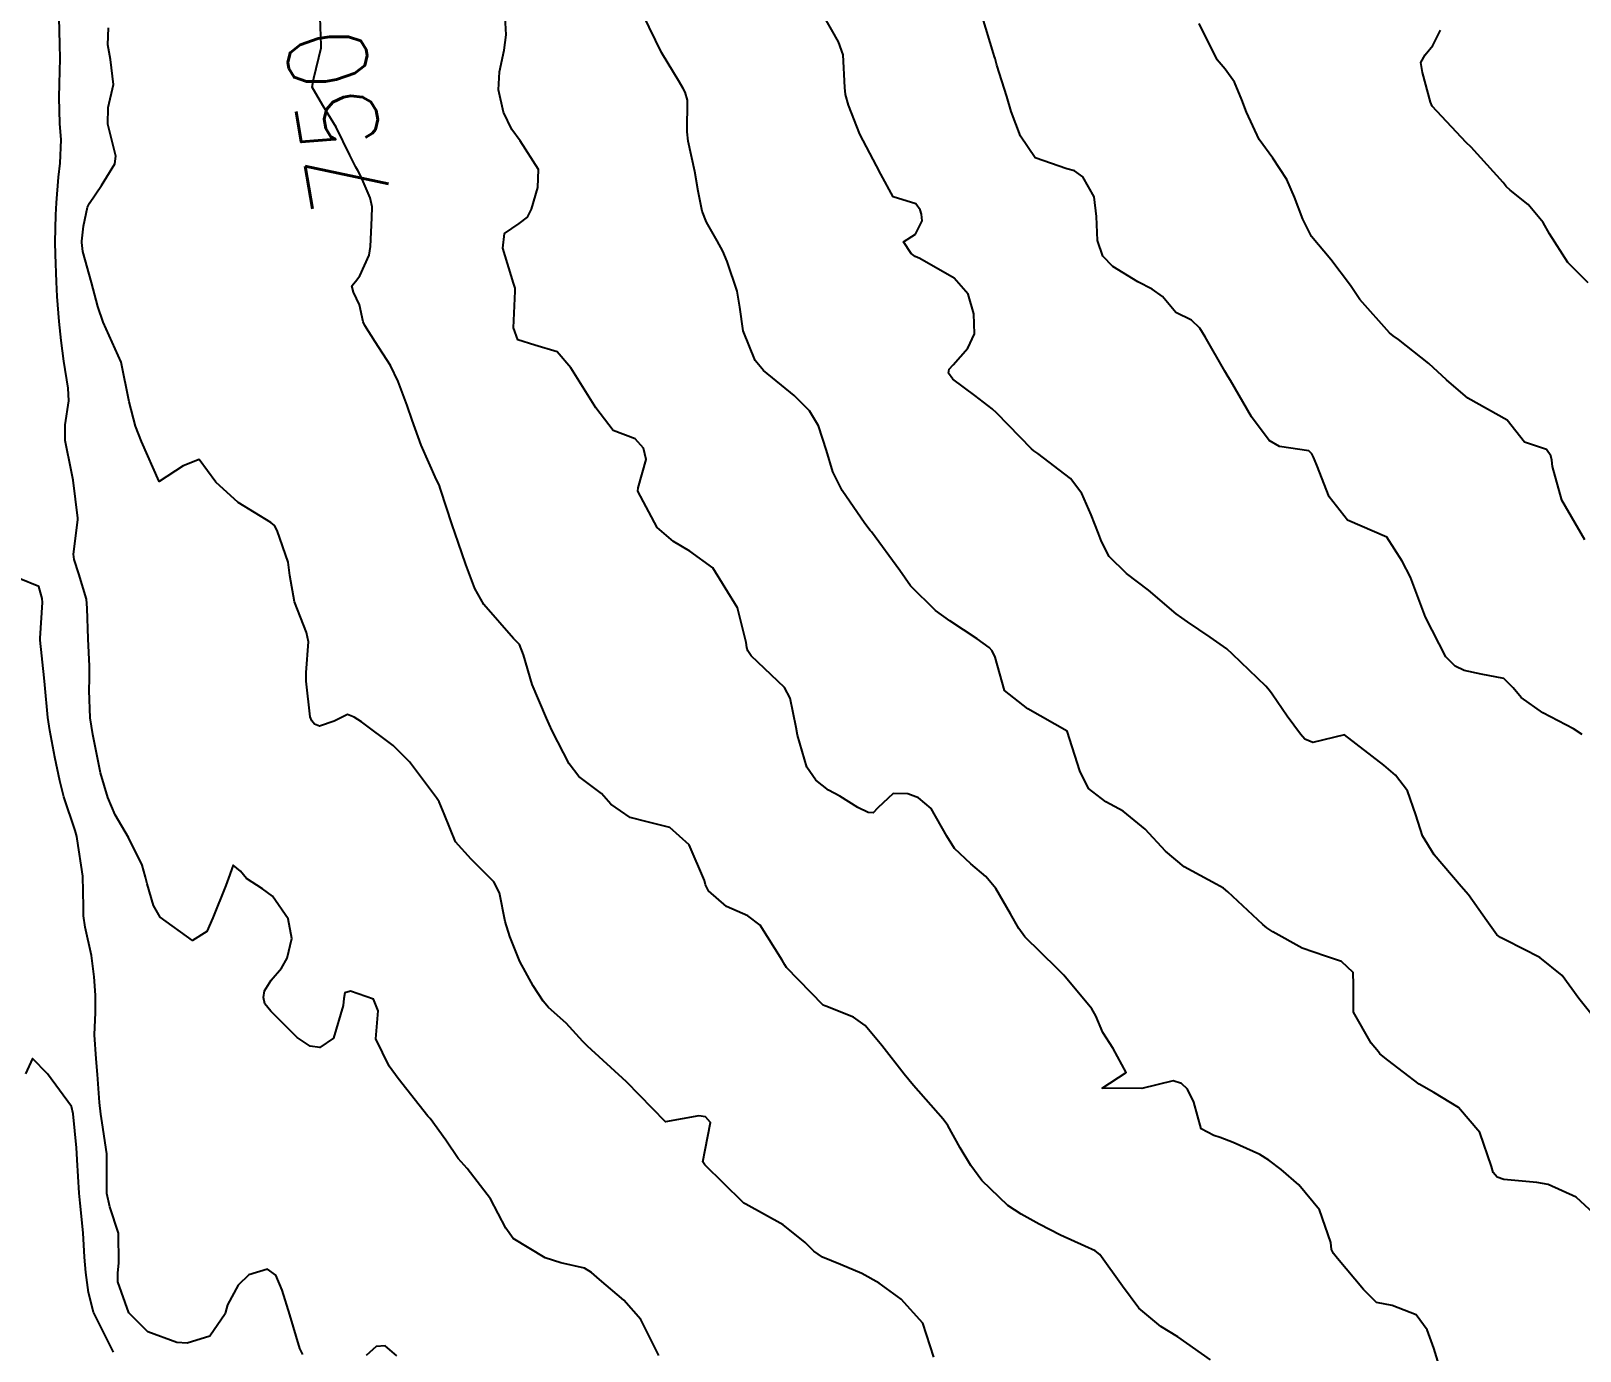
# Model space of a CAD drawing. Header units: metres. Extents: x 318500 to 325275, y 7408834 to 7428799.
# Drawn here: x 320243.3 to 320321.5, y 7412709.9 to 7412776.6 of the extents above; entities that cross this region are included whole.
import ezdxf
from ezdxf.enums import TextEntityAlignment as Align

# ---------------------------------------------------------------- set-up
doc = ezdxf.new("R2010")
doc.units = ezdxf.units.M
doc.header["$MEASUREMENT"] = 0
for name, color, linetype in [('Cotas', 45, 'Continuous'), ('Curvas de Nivel 1m', 11, 'Continuous'), ('Curvas de Nivel 5m', 15, 'Continuous')]:
    doc.layers.add(name, color=color, linetype=linetype)
doc.styles.add('Style-STANDARD', font='STANDARD.shx')

msp = doc.modelspace()

# ---------------------------------------------------------------- linework, layer by layer
at = {"layer": 'Curvas de Nivel 1m', "flags": 128}
for points, elevation in [([(320314.495, 7412709.001), (320314.153, 7412710.089), (320313.817, 7412711.011), (320313.261, 7412711.769), (320312.061, 7412712.245), (320311.27, 7412712.404), (320310.601, 7412713.057), (320309.296, 7412714.624), (320309.093, 7412714.868), (320308.993, 7412715.075), (320308.951, 7412715.429), (320308.391, 7412717.084), (320307.349, 7412718.334), (320306.444, 7412719.114), (320305.835, 7412719.593), (320305.367, 7412719.875), (320304.029, 7412720.487), (320303.376, 7412720.737), (320303.059, 7412720.837), (320302.415, 7412721.164), (320302.046, 7412722.525), (320301.715, 7412723.175), (320301.414, 7412723.452), (320301.008, 7412723.594), (320299.41, 7412723.21), (320297.41, 7412723.23), (320298.632, 7412724.008), (320297.974, 7412725.225), (320297.448, 7412726.037), (320297.096, 7412726.875), (320296.895, 7412727.238), (320295.485, 7412728.932), (320295.145, 7412729.265), (320293.514, 7412730.875), (320293.202, 7412731.293), (320292.79, 7412732.035), (320292.052, 7412733.305), (320291.549, 7412733.909), (320290.785, 7412734.549), (320289.965, 7412735.334), (320289.579, 7412735.948), (320288.788, 7412737.352), (320288.136, 7412737.893), (320287.607, 7412738.087), (320286.871, 7412738.114), (320286.094, 7412737.385), (320285.857, 7412737.126), (320285.596, 7412737.153), (320285.08, 7412737.398), (320284.173, 7412737.978), (320283.608, 7412738.268), (320282.959, 7412738.776), (320282.512, 7412739.437), (320282.039, 7412741.049), (320281.972, 7412741.445), (320281.672, 7412742.922), (320281.38, 7412743.453), (320279.696, 7412745.054), (320279.531, 7412745.305), (320279.473, 7412745.473), (320279.443, 7412745.734), (320279.01, 7412747.481), (320277.76, 7412749.5), (320276.599, 7412750.348), (320275.773, 7412750.833), (320274.947, 7412751.538), (320273.974, 7412753.381), (320273.988, 7412753.548), (320274.396, 7412754.98), (320274.266, 7412755.546), (320273.845, 7412756.012), (320272.724, 7412756.442), (320271.86, 7412757.58), (320270.587, 7412759.6), (320269.902, 7412760.413), (320268.781, 7412760.747), (320267.911, 7412761.026), (320267.691, 7412761.633), (320267.783, 7412763.477), (320267.779, 7412763.632), (320267.702, 7412763.875), (320267.153, 7412765.642), (320267.24, 7412766.382), (320267.989, 7412766.898), (320268.405, 7412767.215), (320268.599, 7412767.624), (320268.919, 7412768.713), (320268.964, 7412769.621), (320268.042, 7412771.075), (320267.62, 7412771.636), (320267.194, 7412772.512), (320266.936, 7412773.647), (320266.997, 7412774.554), (320267.233, 7412775.643), (320267.325, 7412776.429), (320267.262, 7412777.643)], 751), ([(320275.034, 7412709.721), (320274.121, 7412711.541), (320273.264, 7412712.515), (320272.039, 7412713.569), (320271.628, 7412713.92), (320271.286, 7412714.132), (320270.089, 7412714.399), (320269.29, 7412714.657), (320267.684, 7412715.626), (320267.308, 7412716.161), (320266.541, 7412717.642), (320265.353, 7412719.173), (320264.898, 7412719.667), (320264.285, 7412720.592), (320263.492, 7412721.688), (320263.382, 7412721.811), (320261.872, 7412723.705), (320261.419, 7412724.328), (320260.753, 7412725.72), (320260.869, 7412727.134), (320260.629, 7412727.722), (320259.466, 7412728.123), (320259.176, 7412728.033), (320259.132, 7412727.745), (320259.107, 7412727.396), (320258.605, 7412725.753), (320257.922, 7412725.274), (320257.434, 7412725.34), (320256.785, 7412725.777), (320255.453, 7412727.112), (320255.14, 7412727.478), (320255.071, 7412727.796), (320255.12, 7412728.14), (320255.473, 7412728.682), (320255.982, 7412729.285), (320256.272, 7412729.782), (320256.51, 7412730.775), (320256.315, 7412731.782), (320255.531, 7412732.917), (320255.032, 7412733.295), (320254.225, 7412733.81), (320253.912, 7412734.181), (320253.55, 7412734.484), (320253.306, 7412733.824), (320253.178, 7412733.467), (320252.515, 7412731.835), (320252.219, 7412731.13), (320251.502, 7412730.682), (320249.859, 7412731.867), (320249.526, 7412732.445), (320249.201, 7412733.539), (320249.124, 7412733.876), (320248.945, 7412734.483), (320248.258, 7412735.89), (320247.587, 7412737.035), (320247.223, 7412737.906), (320246.856, 7412739.155), (320246.692, 7412739.914), (320246.465, 7412741.09), (320246.333, 7412741.92), (320246.279, 7412743.313), (320246.294, 7412743.921), (320246.299, 7412744.533), (320246.232, 7412745.922), (320246.177, 7412747.469), (320246.139, 7412747.924), (320245.749, 7412749.206), (320245.519, 7412749.932), (320245.494, 7412750.202), (320245.698, 7412751.931), (320245.701, 7412752.011), (320245.469, 7412753.933), (320245.392, 7412754.359), (320245.072, 7412755.938), (320245.059, 7412756.727), (320245.244, 7412757.936), (320245.221, 7412758.585), (320244.994, 7412759.939), (320244.86, 7412760.986), (320244.759, 7412761.942), (320244.662, 7412763.213), (320244.634, 7412763.943), (320244.584, 7412765.321), (320244.569, 7412765.944), (320244.6, 7412767.335), (320244.62, 7412767.944), (320244.721, 7412769.235), (320244.82, 7412769.942), (320244.86, 7412771.119), (320244.803, 7412771.942), (320244.76, 7412773.253), (320244.774, 7412773.943), (320244.808, 7412775.227), (320244.792, 7412775.943), (320244.757, 7412777.307)], 748), ([(320288.923, 7412709.646), (320288.36, 7412711.353), (320287.268, 7412712.576), (320286.155, 7412713.381), (320285.285, 7412713.864), (320284.198, 7412714.316), (320283.293, 7412714.692), (320282.861, 7412714.992), (320282.418, 7412715.433), (320281.313, 7412716.317), (320279.425, 7412717.373), (320279.329, 7412717.424), (320279.274, 7412717.471), (320277.358, 7412719.35), (320277.255, 7412719.502), (320277.366, 7412720.116), (320277.65, 7412721.496), (320277.384, 7412721.778), (320277.062, 7412721.827), (320275.38, 7412721.53), (320273.41, 7412723.55), (320271.436, 7412725.344), (320271.204, 7412725.584), (320270.356, 7412726.503), (320269.457, 7412727.298), (320269.2, 7412727.613), (320268.69, 7412728.399), (320268.021, 7412729.625), (320267.509, 7412730.883), (320267.281, 7412731.634), (320266.984, 7412733.088), (320266.706, 7412733.643), (320265.557, 7412734.782), (320264.764, 7412735.672), (320264.192, 7412737.08), (320263.953, 7412737.685), (320263.808, 7412737.893), (320263.605, 7412738.158), (320262.443, 7412739.702), (320261.632, 7412740.533), (320260.021, 7412741.734), (320259.653, 7412741.969), (320259.31, 7412742.091), (320258.651, 7412741.755), (320257.91, 7412741.503), (320257.648, 7412741.605), (320257.52, 7412741.771), (320257.439, 7412741.986), (320257.23, 7412743.775), (320257.235, 7412744.224), (320257.357, 7412745.773), (320257.241, 7412746.241), (320256.642, 7412747.781), (320256.409, 7412749.124), (320256.317, 7412749.784), (320255.776, 7412751.392), (320255.628, 7412751.642), (320255.449, 7412751.795), (320253.795, 7412752.81), (320252.666, 7412753.837), (320251.827, 7412754.969), (320251.022, 7412754.658), (320249.81, 7412753.87), (320248.915, 7412755.884), (320248.615, 7412756.656), (320248.299, 7412757.893), (320247.89, 7412759.9), (320246.98, 7412761.914), (320246.708, 7412762.698), (320246.393, 7412763.923), (320245.963, 7412765.481), (320245.904, 7412765.931), (320245.905, 7412765.997), (320245.983, 7412766.764), (320246.199, 7412767.725), (320246.289, 7412767.926), (320246.9, 7412768.808), (320247.577, 7412769.907), (320247.628, 7412770.304), (320247.22, 7412771.912), (320247.228, 7412772.747), (320247.499, 7412773.909), (320247.352, 7412775.171), (320247.215, 7412775.913), (320247.255, 7412776.77)], 749), ([(320322.235, 7412716.901), (320321.342, 7412717.721), (320319.929, 7412718.354), (320319.353, 7412718.456), (320317.7, 7412718.619), (320317.356, 7412718.734), (320317.149, 7412718.972), (320317.063, 7412719.273), (320316.473, 7412720.979), (320315.399, 7412722.253), (320314.158, 7412723.009), (320313.416, 7412723.434), (320311.842, 7412724.636), (320311.439, 7412724.965), (320311.362, 7412725.051), (320310.994, 7412725.505), (320310.096, 7412727.064), (320310.099, 7412728.445), (320310.078, 7412729.064), (320309.498, 7412729.63), (320308.685, 7412729.899), (320307.508, 7412730.303), (320306.037, 7412731.122), (320305.725, 7412731.329), (320305.524, 7412731.498), (320303.762, 7412733.148), (320303.543, 7412733.324), (320303.17, 7412733.532), (320301.558, 7412734.408), (320300.605, 7412735.194), (320299.586, 7412736.3), (320298.474, 7412737.221), (320297.604, 7412737.68), (320296.721, 7412738.353), (320296.291, 7412739.25), (320295.65, 7412741.26), (320293.666, 7412742.377), (320292.493, 7412743.302), (320292.013, 7412744.991), (320291.857, 7412745.308), (320291.703, 7412745.486), (320291.102, 7412745.926), (320289.722, 7412746.827), (320289, 7412747.351), (320287.748, 7412748.603), (320287.193, 7412749.376), (320285.779, 7412751.317), (320285.742, 7412751.353), (320285.702, 7412751.391), (320285.429, 7412751.751), (320284.284, 7412753.413), (320283.824, 7412754.353), (320283.498, 7412755.425), (320283.089, 7412756.669), (320282.636, 7412757.438), (320281.871, 7412758.205), (320280.324, 7412759.466), (320279.898, 7412759.979), (320279.292, 7412761.479), (320279.117, 7412762.668), (320278.988, 7412763.484), (320278.481, 7412764.974), (320278.271, 7412765.495), (320277.978, 7412766.025), (320277.439, 7412766.955), (320277.222, 7412767.512), (320277.026, 7412768.53), (320276.856, 7412769.517), (320276.51, 7412771.056), (320276.465, 7412771.524), (320276.479, 7412773.119), (320276.359, 7412773.526), (320276.271, 7412773.716), (320276.085, 7412774.028), (320275.174, 7412775.539), (320274.25, 7412777.427)], 752), ([(320322.152, 7412726.903), (320321.473, 7412727.746), (320320.641, 7412728.923), (320319.503, 7412729.827), (320317.788, 7412730.694), (320317.518, 7412730.827), (320317.341, 7412730.972), (320316.83, 7412731.674), (320315.901, 7412732.986), (320315.546, 7412733.411), (320314.176, 7412735.011), (320313.584, 7412735.975), (320313.242, 7412737.025), (320312.822, 7412738.241), (320312.227, 7412739.041), (320311.627, 7412739.546), (320309.65, 7412741.07), (320308.053, 7412740.684), (320307.646, 7412740.843), (320307.424, 7412741.103), (320306.761, 7412742.016), (320306.003, 7412743.125), (320305.871, 7412743.316), (320305.684, 7412743.526), (320304.001, 7412745.147), (320303.704, 7412745.405), (320302.873, 7412746.002), (320301.724, 7412746.779), (320301.159, 7412747.189), (320299.747, 7412748.369), (320298.651, 7412749.221), (320297.768, 7412750.07), (320297.376, 7412750.836), (320297.226, 7412751.238), (320296.862, 7412752.176), (320296.388, 7412753.251), (320295.821, 7412754.021), (320294.175, 7412755.285), (320293.964, 7412755.411), (320293.842, 7412755.511), (320292.101, 7412757.308), (320291.863, 7412757.531), (320290.994, 7412758.202), (320289.885, 7412759.031), (320289.664, 7412759.343), (320289.7, 7412759.536), (320289.896, 7412759.757), (320290.631, 7412760.607), (320290.97, 7412761.324), (320290.944, 7412762.338), (320290.647, 7412763.329), (320289.952, 7412764.132), (320288.207, 7412765.126), (320287.968, 7412765.236), (320287.767, 7412765.372), (320287.383, 7412765.972), (320287.985, 7412766.352), (320288.333, 7412767.027), (320288.297, 7412767.366), (320288.224, 7412767.589), (320288.005, 7412767.881), (320286.862, 7412768.235), (320286.242, 7412769.388), (320286.026, 7412769.8), (320285.176, 7412771.403), (320284.612, 7412772.872), (320284.457, 7412773.414), (320284.426, 7412773.758), (320284.343, 7412775.416), (320284.11, 7412776.069), (320283.323, 7412777.432)], 753), ([(320321.653, 7412741.093), (320321.204, 7412741.37), (320319.669, 7412742.174), (320318.572, 7412742.957), (320318.164, 7412743.442), (320317.689, 7412743.918), (320316.544, 7412744.129), (320315.693, 7412744.326), (320315.239, 7412744.541), (320314.77, 7412745.004), (320313.73, 7412747.02), (320312.977, 7412749.032), (320312.568, 7412749.838), (320311.78, 7412751.05), (320309.793, 7412751.91), (320308.875, 7412753.084), (320308.246, 7412754.682), (320308.078, 7412755.096), (320308, 7412755.256), (320307.843, 7412755.406), (320306.363, 7412755.64), (320305.848, 7412755.93), (320304.954, 7412757.139), (320303.887, 7412758.961), (320303.774, 7412759.152), (320303.609, 7412759.44), (320302.621, 7412761.169), (320302.354, 7412761.603), (320301.928, 7412762.021), (320301.141, 7412762.4), (320300.454, 7412763.202), (320299.946, 7412763.581), (320299.217, 7412763.952), (320297.962, 7412764.721), (320297.454, 7412765.238), (320297.181, 7412766.043), (320297.123, 7412767.243), (320297.013, 7412768.248), (320296.442, 7412769.254), (320296.024, 7412769.559), (320295.64, 7412769.651), (320294.034, 7412770.218), (320293.297, 7412771.298), (320292.825, 7412772.546), (320292.601, 7412773.305), (320292.096, 7412774.891), (320292.01, 7412775.222), (320291.987, 7412775.312), (320291.93, 7412775.485), (320291.367, 7412777.321)], 754), ([(320321.955, 7412763.893), (320320.92, 7412764.926), (320319.991, 7412766.367), (320319.676, 7412766.945), (320318.915, 7412767.862), (320318.016, 7412768.583), (320317.811, 7412768.765), (320317.652, 7412768.974), (320316.046, 7412770.752), (320315.796, 7412770.994), (320314.077, 7412772.827), (320313.996, 7412773.021), (320313.586, 7412774.519), (320313.501, 7412775.029), (320313.724, 7412775.408), (320314.113, 7412775.889), (320314.487, 7412776.652)], 756), ([(320257.057, 7412709.772), (320256.917, 7412710.081), (320256.409, 7412711.778), (320256.027, 7412713.024), (320255.697, 7412713.786), (320255.283, 7412714.087), (320254.34, 7412713.804), (320253.805, 7412713.279), (320253.257, 7412712.284), (320253.163, 7412711.909), (320253.14, 7412711.822), (320252.364, 7412710.702), (320251.227, 7412710.344), (320250.705, 7412710.378), (320249.236, 7412710.924), (320248.284, 7412711.884), (320247.725, 7412713.441), (320247.716, 7412713.893), (320247.777, 7412714.385), (320247.753, 7412715.893), (320247.32, 7412717.237), (320247.17, 7412717.902), (320247.162, 7412718.074), (320247.166, 7412719.903), (320246.941, 7412721.472), (320246.865, 7412721.908), (320246.792, 7412722.506), (320246.698, 7412723.911), (320246.626, 7412724.708), (320246.55, 7412725.913), (320246.59, 7412727.051), (320246.599, 7412727.913), (320246.538, 7412728.85), (320246.387, 7412729.917), (320246.07, 7412731.363), (320245.991, 7412731.923), (320245.99, 7412732.388), (320245.955, 7412733.924), (320245.677, 7412735.82), (320245.656, 7412735.929), (320245.575, 7412736.243), (320244.992, 7412737.936), (320244.798, 7412738.748), (320244.552, 7412739.941), (320244.29, 7412741.293), (320244.191, 7412741.945), (320244.034, 7412743.587), (320244.01, 7412743.947), (320243.802, 7412745.846), (320243.797, 7412745.949), (320243.926, 7412747.749), (320243.912, 7412747.948), (320243.739, 7412748.567), (320242.74, 7412748.97)], 747), ([(320247.505, 7412709.896), (320247.228, 7412710.432), (320246.495, 7412711.911), (320246.246, 7412712.896), (320246.109, 7412713.917), (320246.044, 7412714.681), (320245.971, 7412715.92), (320245.825, 7412717.42), (320245.775, 7412717.923), (320245.679, 7412719.601), (320245.662, 7412719.925), (320245.64, 7412720.204), (320245.476, 7412721.929), (320245.385, 7412722.294), (320244.174, 7412723.942), (320243.418, 7412724.731), (320243.061, 7412723.955)], 746), ([(320261.809, 7412709.704), (320261.227, 7412710.206), (320260.765, 7412710.179), (320260.268, 7412709.724)], 747)]:
    msp.add_lwpolyline(points, dxfattribs=dict(at, elevation=elevation))
at = {"layer": 'Curvas de Nivel 5m', "flags": 128}
for points, elevation in [([(320302.878, 7412709.503), (320301.242, 7412710.669), (320300.375, 7412711.193), (320299.263, 7412712.109), (320298.441, 7412713.218), (320297.296, 7412714.819), (320297.067, 7412715.003), (320296.539, 7412715.241), (320295.308, 7412715.802), (320294.234, 7412716.359), (320293.324, 7412716.864), (320292.657, 7412717.297), (320291.349, 7412718.56), (320290.785, 7412719.319), (320290.254, 7412720.212), (320289.619, 7412721.336), (320289.385, 7412721.658), (320287.894, 7412723.363), (320287.418, 7412723.931), (320286.3, 7412725.381), (320285.45, 7412726.383), (320284.868, 7412726.813), (320283.46, 7412727.371), (320283.421, 7412727.382), (320283.331, 7412727.422), (320281.488, 7412729.314), (320281.391, 7412729.451), (320281.254, 7412729.692), (320280.143, 7412731.464), (320279.525, 7412731.933), (320278.452, 7412732.408), (320277.537, 7412733.195), (320277.436, 7412733.399), (320277.397, 7412733.502), (320277.341, 7412733.705), (320276.57, 7412735.515), (320275.583, 7412736.394), (320274.447, 7412736.681), (320273.59, 7412736.899), (320272.619, 7412737.565), (320272.149, 7412738.115), (320271.609, 7412738.512), (320270.991, 7412738.967), (320270.513, 7412739.597), (320269.645, 7412741.275), (320269.491, 7412741.612), (320269.362, 7412741.905), (320268.644, 7412743.62), (320268.21, 7412745.11), (320268.008, 7412745.627), (320267.705, 7412745.942), (320266.197, 7412747.653), (320265.742, 7412748.465), (320265.293, 7412749.667), (320264.899, 7412750.8), (320264.6, 7412751.678), (320264.018, 7412753.475), (320263.942, 7412753.688), (320263.814, 7412753.954), (320263.039, 7412755.698), (320262.587, 7412756.968), (320262.332, 7412757.705), (320261.878, 7412758.922), (320261.497, 7412759.716), (320260.719, 7412760.917), (320260.186, 7412761.736), (320260.113, 7412761.928), (320259.93, 7412762.779), (320259.627, 7412763.435), (320259.542, 7412763.746), (320259.714, 7412763.973), (320259.948, 7412764.255), (320260.407, 7412765.289), (320260.483, 7412765.732), (320260.541, 7412767.182), (320260.565, 7412767.732), (320260.459, 7412768.188), (320260.015, 7412769.257), (320259.848, 7412769.572), (320259.738, 7412769.744), (320259.438, 7412770.34), (320258.741, 7412771.76), (320258.066, 7412772.847), (320257.543, 7412773.775), (320257.622, 7412774.237), (320257.988, 7412775.771), (320257.991, 7412775.881), (320257.921, 7412777.772)], 750), ([(320321.78, 7412750.91), (320320.623, 7412752.928), (320320.148, 7412754.623), (320320.114, 7412754.936), (320320.068, 7412755.162), (320319.845, 7412755.473), (320318.741, 7412755.849), (320317.86, 7412756.97), (320315.876, 7412758.077), (320314.801, 7412759.006), (320313.902, 7412759.826), (320312.376, 7412761.043), (320312.103, 7412761.228), (320311.923, 7412761.379), (320310.43, 7412763.065), (320309.95, 7412763.761), (320308.952, 7412765.085), (320307.987, 7412766.239), (320307.538, 7412767.107), (320307.126, 7412768.228), (320306.744, 7412769.119), (320306.036, 7412770.19), (320305.341, 7412771.137), (320304.696, 7412772.518), (320304.469, 7412773.146), (320304.089, 7412774.03), (320303.627, 7412774.689), (320303.226, 7412775.163), (320302.316, 7412776.988)], 755)]:
    msp.add_lwpolyline(points, dxfattribs=dict(at, elevation=elevation))

# ---------------------------------------------------------------- texts
at = {"layer": 'Cotas', "style": 'Style-STANDARD'}
msp.add_text('750', height=4, rotation=99.50788, dxfattribs=at).set_placement((320258.823, 7412772.119, 750), align=Align.MIDDLE_CENTER)

doc.saveas('drawing.dxf')
